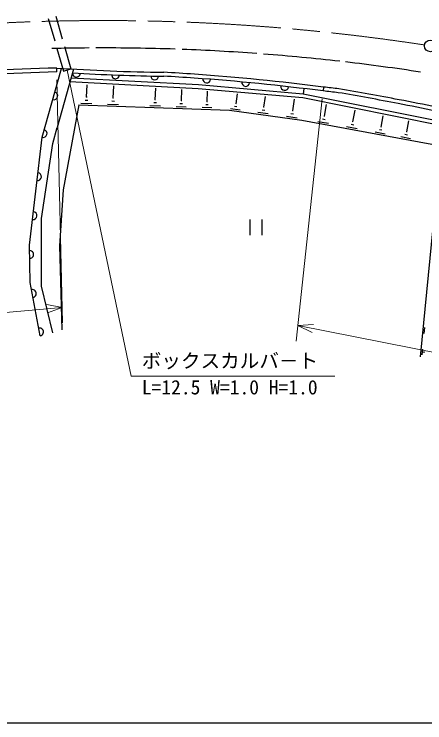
# Model space of a CAD drawing. Units: millimetres, scale not verified. Extents: x 40000 to 680000, y 20000 to 380000.
# Drawn here: x 206975 to 259386, y 205000 to 295503 of the extents above; entities that cross this region are included whole.
import ezdxf
from ezdxf.enums import TextEntityAlignment as Align

# ---------------------------------------------------------------- set-up
doc = ezdxf.new("R2010")
doc.units = ezdxf.units.MM
doc.header["$LTSCALE"] = 1000
doc.linetypes.add('CHAIN', pattern=[18.5, 12, -1.5, 3.5, -1.5])
for name, color, linetype, lineweight in [('M-BGD', 7, 'Continuous', 25), ('M-BMK', 2, 'CHAIN', 13), ('M-BMK-SRVR', 3, 'Continuous', 25), ('M-STR-HTXT', 7, 'Continuous', 13), ('M-TTL-BAND', 7, 'Continuous', 25)]:
    doc.layers.add(name, color=color, linetype=linetype, lineweight=lineweight)
doc.styles.add('ＭＳ ゴシック', font='')
doc.styles.get('ＭＳ ゴシック').set_extended_font_data('MS Gothic')

msp = doc.modelspace()

# ---------------------------------------------------------------- linework, layer by layer
at = {"layer": 'M-BGD'}
for p, q in [((212284, 295236), (213115, 292354)), ((211324, 294959), (212154, 292077)), ((212431, 291116), (213262, 288233)), ((213392, 291393), (214223, 288510)), ((210538, 279780), (213023, 288583)), ((212413, 288122), (212402, 288622)), ((214556, 288491), (212452, 281038)), ((213262, 288233), (214223, 288510)), ((230504, 286475), (214231, 287339)), ((230469, 285976), (214091, 286846)), ((216226, 284915), (216279, 286493)), ((219624, 284787), (219676, 286334)), ((224988, 284577), (225039, 286064)), ((243872, 285297), (230504, 286475)), ((243956, 286000), (243872, 285297)), ((246463, 286189), (246410, 285692)), ((228315, 284445), (228364, 285888)), ((243800, 284802), (230469, 285976)), ((231602, 284294), (231648, 285661)), ((235306, 284072), (235484, 285334)), ((264351, 281173), (243872, 285297)), ((216387, 284487), (216036, 284499)), ((216270, 284913), (216182, 284916)), ((219783, 284365), (219436, 284377)), ((219667, 284785), (219580, 284788)), ((225142, 284170), (224807, 284181)), ((225030, 284576), (224946, 284579)), ((228356, 284444), (228275, 284447)), ((231640, 284293), (231563, 284295)), ((238849, 283624), (239044, 285003)), ((242522, 283158), (242734, 284658)), ((264252, 280683), (243800, 284802)), ((215216, 283904), (213224, 273048)), ((215216, 283904), (234456, 283252)), ((216900, 284047), (215494, 284095)), ((220288, 283933), (218903, 283979)), ((225630, 283751), (224292, 283797)), ((228942, 283639), (227635, 283683)), ((228465, 284048), (228139, 284059)), ((232196, 283529), (230956, 283571)), ((231744, 283917), (231434, 283927)), ((235807, 283263), (234600, 283434)), ((235405, 283689), (235104, 283732)), ((235343, 284067), (235268, 284078)), ((238889, 283618), (238808, 283630)), ((246561, 282461), (246839, 283974)), ((234456, 283252), (243680, 281948)), ((239385, 282757), (238093, 282940)), ((238956, 283213), (238633, 283259)), ((243095, 282232), (241715, 282428)), ((242636, 282720), (242291, 282769)), ((242565, 283152), (242479, 283164)), ((246604, 282453), (246519, 282469)), ((250216, 281772), (250486, 283245)), ((253828, 281091), (254091, 282525)), ((243680, 281948), (261429, 278687)), ((247089, 281525), (245736, 281773)), ((246656, 282024), (246318, 282086)), ((250257, 281765), (250174, 281780)), ((257081, 280477), (257337, 281872)), ((211921, 279003), (212452, 281038)), ((250732, 280855), (249407, 281099)), ((250308, 281344), (249977, 281405)), ((253918, 280672), (253594, 280732)), ((253868, 281084), (253787, 281099)), ((208940, 266020), (210538, 279780)), ((254333, 280194), (253036, 280432)), ((257576, 279598), (256306, 279831)), ((257169, 280067), (256852, 280125)), ((257120, 280469), (257041, 280484)), ((210470, 269400), (211921, 279003)), ((261429, 278687), (258774, 251760)), ((213224, 273048), (212740, 265901)), ((210470, 260765), (210470, 269400)), ((237071, 269293), (237071, 267293)), ((238571, 269293), (238571, 267293)), ((209028, 261232), (208940, 266020)), ((212740, 265901), (213075, 255182)), ((210302, 254423), (209028, 261232)), ((211921, 254809), (210470, 260765)), ((259345, 255508), (259266, 254708)), ((259071, 252729), (259000, 252010)), ((259260, 252438), (259242, 252258))]:
    msp.add_line(p, q, dxfattribs=at)
for centre, radius, start, end in [((218403, 24691), 274000, 91.30249, 103.81295), ((218403, 24691), 266500, 90.40254, 91.42165), ((218403, 24691), 266500, 88.0388, 90.21426), ((218403, 24691), 266500, 85.79456, 87.84499), ((218403, 24691), 266500, 83.50936, 85.61062), ((218403, 24691), 266500, 81.271, 83.35296), ((218403, 24691), 264000, 91.30249, 98.94179), ((218403, 24691), 263500, 91.30249, 98.94179), ((230019, 559542), 271492, 266.27959, 269.16781), ((214916, 287976), 500, 177.52854, 357.52854), ((230019, 559542), 271992, 266.71158, 269.16781), ((211671, 25159), 263314, 86.01463, 86.86418), ((210334, 7820), 280704, 82.60498, 85.98832), ((219911, 287761), 500, 177.52854, 357.52854), ((224909, 287604), 500, 178.75559, 358.75559), ((211671, 25159), 262814, 86.01183, 86.86418), ((210334, 7820), 280204, 82.60272, 85.98565), ((231546, 287214), 500, 175.58911, 355.58911), ((236527, 286783), 500, 174.61294, 354.61294), ((241501, 286276), 500, 173.57255, 353.57255), ((218403, 24691), 263000, 83.44806, 83.87527), ((212032, 285073), 500, 254.23578, 74.23578), ((218403, 24691), 262500, 83.45085, 83.87527), ((205139, 27110), 261955, 78.8049, 80.50705), ((205139, 27110), 262455, 78.80546, 80.50986), ((207826, 26828), 262224, 78.32997, 79.39329), ((207826, 26828), 261724, 78.33077, 79.39385), ((210674, 280261), 500, 254.23578, 74.23578), ((209953, 274746), 500, 263.37597, 83.37597), ((209377, 269779), 500, 263.37597, 83.37597), ((208962, 264804), 500, 271.05118, 91.05118), ((209290, 259829), 500, 280.59734, 100.59734), ((210210, 254915), 500, 280.59734, 100.59734)]:
    msp.add_arc(centre, radius, start, end, dxfattribs=at)
at = {"layer": 'M-BMK'}
msp.add_arc((218403, 24691), 270000, 81.27569, 102.17801, dxfattribs=at)
at = {"layer": 'M-BMK-SRVR'}
msp.add_circle((260098, 291452), 750, dxfattribs=at)
at = {"layer": 'M-STR-HTXT'}
for p, q in [((221886, 249273), (213743, 288372)), ((212436, 287123), (213142, 256064)), ((246303, 284698), (242983, 253754)), ((213097, 258063), (182120, 255287)), ((213097, 258063), (211127, 258407)), ((211219, 257375), (213097, 258063)), ((245192, 255873), (243196, 255743)), ((345172, 235416), (243196, 255743)), ((243196, 255743), (244990, 254857)), ((221886, 249273), (247886, 249273))]:
    msp.add_line(p, q, dxfattribs=at)
at = {"layer": 'M-TTL-BAND'}
msp.add_line((40000, 205000), (579000, 205000), dxfattribs=at)

# ---------------------------------------------------------------- texts
at = {"layer": 'M-STR-HTXT', "style": 'ＭＳ ゴシック'}
msp.add_text('ボックスカルバ－ト', height=1833, dxfattribs=at).set_placement((223261, 249773), align=Align.BOTTOM_LEFT)
msp.add_text('L=12.5 W=1.0 H=1.0', height=1833, dxfattribs=at).set_placement((223261, 248773), align=Align.TOP_LEFT)

doc.saveas('drawing.dxf')
